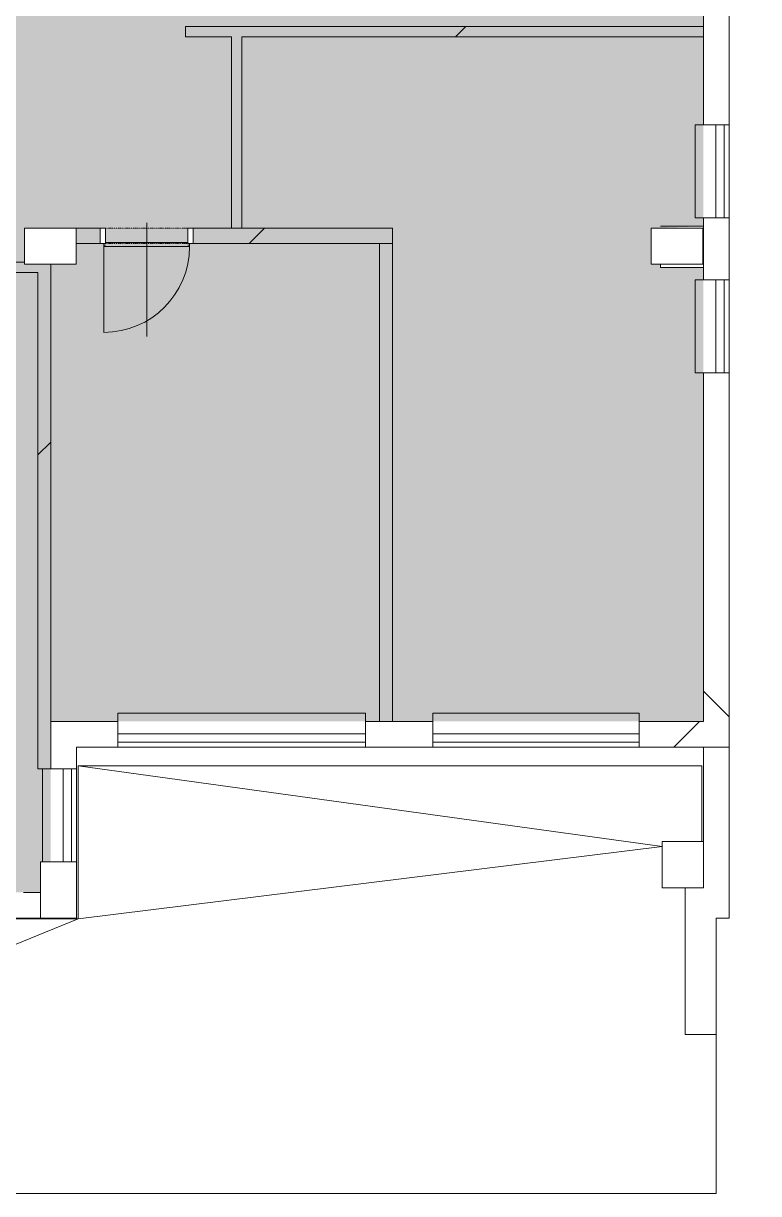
# Model space of a CAD drawing. Header units: millimetres. Extents: x -2814 to 222032, y -45352 to 20466.
# Drawn here: x 127038 to 134158, y -31726 to -20402 of the extents above; entities that cross this region are included whole.
import ezdxf

# ---------------------------------------------------------------- set-up
doc = ezdxf.new("R2010")
doc.units = ezdxf.units.MM
doc.linetypes.add('Čerchovaná se dvěma tečkami', pattern=[2.59, 1, -0.53, 0, -0.53, 0, -0.53])
for name, color, linetype, lineweight in [('A-DETL-GENF', 92, 'Continuous', 13), ('A-DETL-THIN', 151, 'Continuous', 13), ('A-DOOR', 31, 'Continuous', 13), ('A-DOOR-FRAM', 31, 'Continuous', 25), ('A-FLOR', 192, 'Continuous', 13), ('A-GENM', 13, 'Continuous', 13), ('A-GLAZ', 151, 'Continuous', 13), ('A-WALL', 113, 'Continuous', 13), ('A-WALL-PATT', 111, 'Continuous', 13), ('S-COLS', 52, 'Continuous', 13)]:
    doc.layers.add(name, color=color, linetype=linetype, lineweight=lineweight)
pattern_1 = [(45, (92359, 0), (-4242.64, 4242.64), [])]
pattern_2 = [(45, (92359, 0), (-7184.2, 7184.2), []), (45, (95233, -3e-12), (-7184.2, 7184.2), []), (45, (100980, -7e-12), (-4310.5, 10058), [4064, -2032, 67.06, -1964.94])]

# ---------------------------------------------------------------- blocks, each defined once
blk = doc.blocks.new('DVERE_1k_oblozka - DD03_01_800x1970_koupelna-1549494-Mapka _ závislý 5')
at = {"layer": 'A-DOOR', "lineweight": 9}
for p, q in [((0, 128), (0, -972)), ((-450, 78), (-400, 78)), ((-450, -72), (-450, 78)), ((-400, 78), (-400, -72)), ((400, 78), (450, 78)), ((400, -72), (400, 78)), ((450, 78), (450, -72)), ((-400, -72), (-450, -72)), ((-415, -72), (-415, -932)), ((-415, -87), (-400, -87)), ((-415, -102), (-415, -87)), ((415, -102), (-415, -102)), ((-400, -62), (400, -62)), ((305, -102), (-305, -102)), ((450, -72), (400, -72)), ((400, -87), (415, -87)), ((415, -102), (415, -72)), ((415, -87), (415, -102))]:
    blk.add_line(p, q, dxfattribs=at)
at = {"layer": 'A-DOOR', "linetype": 'Čerchovaná se dvěma tečkami', "lineweight": 9}
for p, q in [((-400, 78), (400, 78)), ((-400, -72), (400, -72))]:
    blk.add_line(p, q, dxfattribs=at)
at = {"layer": 'A-DOOR', "lineweight": 9}
blk.add_arc((-415, -102), 830, 270, 0, dxfattribs=at)
at = {"layer": 'A-DOOR-FRAM', "lineweight": 9}
for p, q in [((-450, 78), (-400, 78)), ((-400, 78), (-400, -72)), ((400, -72), (400, 78)), ((450, 78), (400, 78)), ((-400, -72), (-450, -72)), ((400, -72), (450, -72))]:
    blk.add_line(p, q, dxfattribs=at)
blk = doc.blocks.new('OKNO_2k_nadsvetlik - OKNO_2k_nadsvetlik 2400 x 1850-V118-Mapka _ závislý 5')
at = {"layer": 'A-GLAZ', "lineweight": 9}
for p, q in [((-1200, 126), (1200, 126)), ((-1200, 75), (-1200, 126)), ((1200, 126), (1200, 75)), ((1200, 75), (-1200, 75)), ((-1200, 75), (1200, 75)), ((-1200, -5), (-1200, 75)), ((1200, 75), (1200, -5)), ((1200, -5), (-1200, -5))]:
    blk.add_line(p, q, dxfattribs=at)
blk = doc.blocks.new('parapet s nosem_vnitní - parapet s nosem_vnitní-1280305-Mapka _ závislý 5')
at = {"layer": 'A-GENM', "lineweight": 9}
for p, q in [((-1200, -190), (-1200, 0)), ((1200, 0), (1200, -190)), ((-1200, -190), (-1200, -200)), ((-1200, -200), (1200, -200)), ((-1200, -200), (1200, -200)), ((1200, -200), (1200, -190))]:
    blk.add_line(p, q, dxfattribs=at)
blk = doc.blocks.new('OKNO_2k_nadsvetlik - OKNO_2k_nadsvetlik 2000 x 1850-1972473-Mapka _ závislý 5')
at = {"layer": 'A-GLAZ', "lineweight": 9}
for p, q in [((-1000, 126), (1000, 126)), ((-1000, 75), (-1000, 126)), ((1000, 126), (1000, 75)), ((1000, 75), (-1000, 75)), ((-1000, 75), (1000, 75)), ((-1000, -5), (-1000, 75)), ((1000, 75), (1000, -5)), ((1000, -5), (-1000, -5))]:
    blk.add_line(p, q, dxfattribs=at)
blk = doc.blocks.new('parapet s nosem_vnitní - parapet s nosem_vnitní-568559-Mapka _ závislý 5')
at = {"layer": 'A-GENM', "lineweight": 9}
for p, q in [((-1000, -190), (-1000, 0)), ((1000, 0), (1000, -190)), ((-1000, -190), (-1000, -200)), ((-1000, -200), (1000, -200)), ((-1000, -200), (1000, -200)), ((1000, -200), (1000, -190))]:
    blk.add_line(p, q, dxfattribs=at)
blk = doc.blocks.new('OKNO_1k_nadsvetlik - OKNO_1k_nadsvetlik_900 x 1850-V120-Mapka _ závislý 5')
at = {"layer": 'A-GLAZ', "lineweight": 9}
for p, q in [((-450, 126), (450, 126)), ((-450, 75), (-450, 126)), ((450, 126), (450, 75)), ((450, 75), (-450, 75)), ((-450, 75), (450, 75)), ((-450, -5), (-450, 75)), ((450, 75), (450, -5)), ((450, -5), (-450, -5))]:
    blk.add_line(p, q, dxfattribs=at)
blk = doc.blocks.new('parapet s nosem_vnitní - parapet s nosem_vnitní-V85-Mapka _ závislý 5')
at = {"layer": 'A-GENM', "lineweight": 9}
for p, q in [((-450, -190), (-450, 0)), ((450, 0), (450, -190)), ((-450, -190), (-450, -200)), ((-450, -200), (450, -200)), ((-450, -200), (450, -200)), ((450, -200), (450, -190))]:
    blk.add_line(p, q, dxfattribs=at)
blk = doc.blocks.new('OKNO_1k_nadsvetlik - OKNO_1k_nadsvetlik_900 x 1850-1969497-Mapka _ závislý 5')
at = {"layer": 'A-GLAZ', "color": 61, "lineweight": 9}
for p, q in [((-450, 126), (450, 126)), ((-450, 75), (-450, 126)), ((450, 126), (450, 75)), ((450, 75), (-450, 75)), ((-450, 75), (450, 75)), ((-450, -5), (-450, 75)), ((450, 75), (450, -5)), ((450, -5), (-450, -5))]:
    blk.add_line(p, q, dxfattribs=at)
blk = doc.blocks.new('parapet s nosem_vnitní - parapet s nosem_vnitní-1280301-Mapka _ závislý 5')
at = {"layer": 'A-GENM', "color": 61, "lineweight": 9}
for p, q in [((-450, -190), (-450, 0)), ((450, 0), (450, -190)), ((-450, -190), (-450, -200)), ((-450, -200), (450, -200)), ((-450, -200), (450, -200)), ((450, -200), (450, -190))]:
    blk.add_line(p, q, dxfattribs=at)
blk = doc.blocks.new('Betonový pravoúhlý sloup - 350 x 500mm-V186-Mapka _ závislý 5')
at = {"layer": 'S-COLS', "lineweight": 9}
h = blk.add_hatch(dxfattribs=at)
h.set_pattern_fill('FP_233', color=256, style=0, pattern_type=2)
h.set_pattern_definition([(315, (22557, 41009), (7184.2, 7184.2), []), (315, (22557, 38135), (7184.2, 7184.2), []), (315, (22557, 32388), (10058, 4310.5), [4064, -2032, 67.06, -1964.94])])
h.paths.add_polyline_path([(-175, -250), (175, -250), (175, 250), (-175, 250)])
for p, q in [((175, 250), (-175, 250)), ((-175, 250), (-175, -250)), ((175, -250), (175, 250)), ((-175, -250), (175, -250))]:
    blk.add_line(p, q, dxfattribs=at)
blk = doc.blocks.new('Betonový pravoúhlý sloup - 350 x 500mm-V187-Mapka _ závislý 5')
at = {"layer": 'S-COLS', "lineweight": 9}
h = blk.add_hatch(dxfattribs=at)
h.set_pattern_fill('FP_234', color=256, style=0, pattern_type=2)
h.set_pattern_definition([(315, (22557, 34938), (7184.2, 7184.2), []), (315, (22557, 32065), (7184.2, 7184.2), []), (315, (22557, 26317), (10058, 4310.5), [4064, -2032, 67.1, -1964.9])])
h.paths.add_polyline_path([(-175, -250), (175, -250), (175, 250), (-175, 250)])
for p, q in [((175, 250), (-175, 250)), ((-175, 250), (-175, -250)), ((175, -250), (175, 250)), ((-175, -250), (175, -250))]:
    blk.add_line(p, q, dxfattribs=at)

msp = doc.modelspace()

# ---------------------------------------------------------------- hatches: boundary and pattern name
at = {"layer": 'A-DETL-GENF', "lineweight": 9}
h = msp.add_hatch(color=1, dxfattribs=at)
h.paths.add_polyline_path([(91073.8, -28962.3), (91073.8, -27933.8), (90903.8, -27933.8), (90903.8, -28962.3)])
h.paths.add_polyline_path([(109118.5, -28962.3), (109118.5, -27933.8), (103728.8, -27933.8), (103728.8, -28962.3), (107678, -28962.3)])
h.paths.add_polyline_path([(91323.8, -28962.3), (103428.8, -28962.3), (103428.8, -27933.8), (97168.8, -27933.8), (97168.8, -27115.5), (97308.8, -27115.5), (97308.8, -26157.5), (91153.8, -26157.5), (91153.8, -27300), (91608.8, -27300), (91608.8, -27933.8), (91323.8, -27933.8), (91323.8, -28937.8)])
h.paths.add_polyline_path([(137401.3, -17205.8), (137401.3, -17200.8), (137101.3, -17205.8)])
h.paths.add_polyline_path([(134393.3, -17205.8), (133583.7, -17205.8), (133583.7, -17625.8), (133183.7, -17625.8), (133183.7, -17205.8), (131438.7, -17205.8), (131438.7, -16585.8), (131838.7, -16585.8), (131838.7, -16955.8), (134471.3, -16955.8), (134471.3, -16555.8), (134871.3, -16555.8), (134852.1, -16985.6), (134713.3, -17200.8), (134393.3, -17200.8)])
h.paths.add_polyline_path([(134713.3, -17205.8), (134713.3, -17520.8), (134393.3, -17520.8), (134393.3, -17205.8), (134471.3, -17205.8)])
h.paths.add_polyline_path([(118405.7, -28812.5), (121208, -28812.5), (121208, -28417.5), (121608, -28417.5), (121608, -28812.5), (127202.5, -28812.5), (127202.5, -28514.7), (127302.5, -28514.7), (127302.5, -27156.7), (133622.8, -27156.7), (133622.8, -22765.8), (133207.8, -22765.8), (133207.8, -22732.3), (133118.2, -22732.3), (133118.2, -22382.3), (133622.8, -22365.8), (133622.8, -19232.3), (133872.8, -19232.3), (133872.8, -19829.6), (135962.8, -19829.6), (135962.8, -19579.6), (136012.8, -19579.6), (136012.8, -19829.6), (136812.8, -19829.6), (136812.8, -19579.6), (136862.8, -19579.6), (136862.8, -19829.6), (141096.3, -19829.6), (141096.3, -17205.8), (140148.8, -17205.8), (140148.8, -17500.8), (139848.8, -17500.8), (139848.8, -17205.8), (137401.3, -17205.8), (137401.3, -17500.8), (137101.3, -17500.8), (137101.3, -17205.8), (134716.5, -17200.8), (134871.3, -16955.8), (140446.3, -16955.8), (140446.3, -16583.6), (140846.3, -16583.6), (140846.3, -10920.5), (140446.3, -10920.5), (140446.3, -10523.2), (134859.3, -10563.9), (134859.3, -10951), (134442, -10951.7), (134439.3, -10563.9), (134288.5, -10561), (134287.3, -10384.9), (133187.3, -10392.4), (133187.3, -10572.4), (131118.5, -10577.1), (131117.4, -10406.4), (131067.3, -10392.4), (131066.9, -10372.1), (129417.1, -10372.1), (129416.9, -10417.9), (129367.4, -10418.2), (129368.6, -10598.2), (125846.3, -10622.1), (125846.3, -11022.1), (125446.3, -11022.1), (125446.3, -16631.1), (125866.3, -16631.1), (125866.3, -17172.1), (125446.3, -17172.1), (125446.3, -17584.7), (121638.2, -17584.7), (121638.2, -17934.7), (121138.2, -17934.7), (121138.2, -17584.7), (115969.5, -17584.7), (115969.5, -18004.7), (115569.5, -18004.7), (115569.5, -16843.3), (115169.5, -16829.6), (115169.5, -16443.3), (115569.5, -16443.3), (115569.5, -12505.8), (115892.8, -12487.6), (115919.5, -12480.8), (115919.5, -17334.7), (115984.5, -17334.7), (115984.5, -4240.9), (115919.5, -4240.9), (115919.5, -11625.8), (115819.5, -11605.8), (115569.5, -11605.8), (115569.5, -10845.8), (115234.5, -10845.8), (115234.5, -10445.8), (115569.5, -10445.8), (115569.5, -4686.1), (115234.5, -4686.1), (115234.5, -4286.1), (115569.5, -4286.1), (115569.5, -4240.9), (109161.9, -4240.9), (109161.9, -4286.1), (109486.9, -4286.1), (109486.9, -4686.1), (109161.9, -4686.1), (109161.9, -10445.8), (109486.9, -10445.8), (109486.9, -10845.8), (109161.9, -10845.8), (109161.9, -16143.3), (109586.7, -16143.3), (109586.7, -16843.3), (109186.7, -16843.3), (109186.7, -16443.3), (103591.3, -16443.3), (103570.6, -16843.3), (103191.3, -16843.3), (103191.3, -16443.3), (97616.3, -16443.3), (97616.3, -16143.3), (98452, -16140.2), (98452, -15478.3), (98792, -15478.3), (98792, -9908.2), (98382, -9908.2), (98382, -9358.2), (98792, -9358.2), (98792, -6966.2), (98362, -6966.2), (98362, -6451.2), (98792, -6451.2), (98792, -886.8), (98259.2, -886.8), (98259.2, -431.8), (92807, -431.8), (92807, -871.8), (92372, -890.9), (92372, -6443.2), (92792, -6443.2), (92792, -6963.2), (92372, -6963.2), (92372, -9340.2), (92807, -9340.2), (92807, -9908.2), (92372, -9908.2), (92372, -14351.8), (92017, -14357.8), (92017, -15446.9), (92041, -15451.8), (92042, -15451.8), (92827, -15451.8), (92827, -16130), (95120.1, -16130), (95120.1, -15402.4), (95575.1, -15402.4), (95575.1, -16140), (95665.1, -16143.3), (95665.1, -16430), (91568.8, -16430), (91568.8, -16830), (91153.8, -16830), (91153.8, -21265), (91568.8, -21265), (91568.8, -21665), (91153.8, -21665), (91173.4, -25857.5), (97608.8, -25857.5), (97608.8, -27683.8), (103208.8, -27683.8), (103208.8, -27206.6), (103608.8, -27206.6), (103608.8, -27683.8), (109205.7, -27683.8), (109205.7, -27206.6), (109605.7, -27206.6), (109605.7, -24339.4), (109855.7, -24339.4), (109855.7, -25069.4), (110395.7, -25069.4), (110395.7, -25319.4), (111295.7, -25319.4), (111295.7, -25069.4), (113485.7, -25069.4), (113485.7, -25319.4), (114370.7, -25319.4), (114385.7, -25069.4), (114961.7, -25069.4), (114961.7, -22482.5), (115311.7, -22482.5), (115311.7, -22392.5), (115711.7, -22392.5), (115711.7, -22812.5), (115311.7, -22812.5), (115311.7, -28412.5), (115656.7, -28412.5), (115656.7, -28812.5), (117946.5, -28812.5)])
h.paths.add_polyline_path([(124102.5, -24342.5), (124107.6, -24292.5), (124202.5, -24292.5), (124202.5, -24342.5), (124107.6, -24342.5)])
h.paths.add_polyline_path([(103608.8, -24274.3), (103508.8, -24274.3), (103508.8, -24224.3), (103608.8, -24224.3)])
h.paths.add_polyline_path([(124202.5, -23492.5), (124102.5, -23492.5), (124107.6, -23442.5), (124202.5, -23442.5)])
h.paths.add_polyline_path([(103608.8, -23424.3), (103508.8, -23424.3), (103508.8, -23374.3), (103608.8, -23374.3)])
h.paths.add_polyline_path([(119525.7, -22812.5), (119475.7, -22812.5), (119475.7, -22712.5), (119525.7, -22712.5)])
h.paths.add_polyline_path([(120375.7, -22812.5), (120325.7, -22812.5), (120325.7, -22712.5), (120375.7, -22712.5)])
h.paths.add_polyline_path([(124272.5, -22812.5), (124272.5, -22712.5), (124322.5, -22712.5), (124322.5, -22812.5)])
h.paths.add_polyline_path([(121902.5, -22812.5), (121902.5, -22712.5), (121952.5, -22712.5), (121952.5, -22812.5)])
h.paths.add_polyline_path([(122752.5, -22812.5), (122752.5, -22712.5), (122802.5, -22712.5), (122802.5, -22812.5)])
h.paths.add_polyline_path([(116705.7, -22812.5), (116705.7, -22712.5), (116755.7, -22712.5), (116755.7, -22812.5)])
h.paths.add_polyline_path([(115892.8, -22812.5), (115855.7, -22812.5), (115855.7, -22712.5), (115905.7, -22712.5), (115905.7, -22812.5)])
h.paths.add_polyline_path([(125122.5, -22812.5), (125122.5, -22712.5), (125172.5, -22712.5), (125172.5, -22812.5)])
h.paths.add_polyline_path([(109268.5, -22802.5), (109268.5, -22382.5), (109668.5, -22382.5), (109668.5, -22802.5), (109570.9, -22802.5)])
h.paths.add_polyline_path([(127047.5, -22732.3), (127047.5, -22382.3), (127547.5, -22382.3), (127547.5, -22732.3)])
h.paths.add_polyline_path([(126150, -22719.8), (126150, -22544.8), (126375, -22544.8), (126375, -22719.8)])
h.paths.add_polyline_path([(121638.2, -22712.5), (121138.2, -22712.5), (121138.2, -22362.5), (121638.2, -22362.5)])
h.paths.add_polyline_path([(128681.8, -22532.3), (128631.8, -22532.3), (128631.8, -22382.3), (128681.8, -22382.3)])
h.paths.add_polyline_path([(127831.8, -22532.3), (127781.8, -22532.3), (127781.8, -22382.3), (127831.8, -22382.3)])
h.paths.add_polyline_path([(94258.2, -22425), (94258.2, -22375), (94358.2, -22375), (94358.2, -22425)])
h.paths.add_polyline_path([(97508.8, -21665), (97168.8, -21665), (97168.8, -21265), (97608.8, -21265), (97608.8, -21665)])
h.paths.add_polyline_path([(99830, -21599.6), (99830, -21499.6), (99880, -21499.6), (99880, -21599.6)])
h.paths.add_polyline_path([(98980, -21599.6), (98980, -21499.6), (99030, -21499.6), (99030, -21599.6)])
h.paths.add_polyline_path([(102060, -21599.6), (102060, -21499.6), (102110, -21499.6), (102110, -21599.6)])
h.paths.add_polyline_path([(102910, -21599.6), (102910, -21499.6), (102960, -21499.6), (102960, -21599.6)])
h.paths.add_polyline_path([(94258.2, -21575), (94258.2, -21525), (94358.2, -21527.3), (94358.2, -21575)])
h.paths.add_polyline_path([(103227, -21562), (103227, -21212), (103727, -21212), (103722.7, -21562), (103508.8, -21562)])
h.paths.add_polyline_path([(96008.8, -21415), (95958.8, -21415), (95958.8, -21265), (96008.8, -21265)])
h.paths.add_polyline_path([(96808.8, -21415), (96808.8, -21265), (96858.8, -21265), (96858.8, -21415)])
h.paths.add_polyline_path([(114631.7, -21322.5), (114581.7, -21322.5), (114581.7, -21222.5), (114631.7, -21222.5)])
h.paths.add_polyline_path([(115231.7, -21322.5), (115231.7, -21222.5), (115281.7, -21222.5), (115281.7, -21322.5)])
h.paths.add_polyline_path([(95515.1, -20900), (95515.1, -20850), (95665.1, -20850), (95665.1, -20900)])
h.paths.add_polyline_path([(124363.8, -20879.4), (124313.8, -20879.2), (124314.4, -20729.2), (124364.4, -20729.2)])
h.paths.add_polyline_path([(123413.8, -20875.6), (123363.8, -20863.9), (123364.4, -20725.4), (123414.4, -20725.4), (123413.8, -20863.9)])
h.paths.add_polyline_path([(120472.9, -20863.9), (120422.9, -20863.7), (120423.5, -20713.7), (120473.5, -20713.9), (120472.9, -20863.7)])
h.paths.add_polyline_path([(119522.9, -20860.1), (119472.9, -20859.9), (119473.5, -20709.9), (119523.5, -20710.1), (119522.9, -20859.9)])
h.paths.add_polyline_path([(118305.3, -20705.3), (118005.3, -20704.1), (118005.3, -19936.3), (118305.3, -19936.3), (118305.3, -20036.3)])
h.paths.add_polyline_path([(117142.6, -20237.4), (117092.7, -20235.7), (117096.2, -20135.8), (117146.1, -20137.5), (117142.7, -20235.7)])
h.paths.add_polyline_path([(116293.2, -20207.8), (116243.2, -20206), (116246.7, -20106.1), (116296.6, -20107.8), (116293.2, -20206)])
h.paths.add_polyline_path([(95515.1, -20050), (95515.1, -20000), (95665.1, -20000), (95665.1, -20050)])
h.paths.add_polyline_path([(100129.2, -19675.3), (100128.6, -19525.3), (100178.6, -19525.3), (100179.2, -19675.1)])
h.paths.add_polyline_path([(100979.2, -19672.1), (100978.6, -19522.1), (101028.6, -19522.1), (101029.2, -19671.9)])
h.paths.add_polyline_path([(104345, -19659.3), (104345, -19509.3), (104394.4, -19509.2), (104394.4, -19659.2)])
h.paths.add_polyline_path([(105195, -19656.1), (105195, -19506.1), (105244.4, -19505.9), (105244.4, -19655.9)])
h.paths.add_polyline_path([(106194.5, -19543.3), (105894.5, -19543.3), (105894.5, -19143.3), (106194.5, -19143.3), (106194.5, -19503.5)])
h.paths.add_polyline_path([(113090.7, -19336.3), (113090.7, -19286.3), (113190.7, -19286.3), (113190.7, -19336.3)])
h.paths.add_polyline_path([(132462.8, -19232.3), (132412.8, -19232.3), (132412.8, -19132.3), (132462.8, -19132.3)])
h.paths.add_polyline_path([(133262.8, -19232.3), (133262.8, -19132.3), (133312.8, -19132.3), (133312.8, -19232.3)])
h.paths.add_polyline_path([(107644.5, -19013.3), (107644.5, -18913.3), (107694.5, -18913.3), (107678, -19013.3)])
h.paths.add_polyline_path([(110266.4, -19013.3), (110216.4, -19013.3), (110216.4, -18913.3), (110266.4, -18913.3)])
h.paths.add_polyline_path([(109416.4, -19013.3), (109366.4, -19013.3), (109366.4, -18913.3), (109416.4, -18913.3)])
h.paths.add_polyline_path([(108444.5, -19013.3), (108394.5, -19013.3), (108394.5, -18913.3), (108444.5, -18913.3)])
h.paths.add_polyline_path([(114785.3, -18846.3), (114735.3, -18846.3), (114735.3, -18746.3), (114785.3, -18746.3)])
h.paths.add_polyline_path([(115385.3, -18846.3), (115385.3, -18746.3), (115435.3, -18746.3), (115435.3, -18846.3)])
h.paths.add_polyline_path([(113190.7, -18686.3), (113090.7, -18686.3), (113090.7, -18636.3), (113190.7, -18636.3)])
h.paths.add_polyline_path([(113859.5, -18186.3), (113559.5, -18186.3), (113559.5, -16779.6), (113859.5, -16779.6), (113859.5, -18121)])
h.paths.add_polyline_path([(127412.9, -17972.1), (127164.4, -17972.1), (127164.4, -17272.1), (127574.4, -17272.1), (127574.4, -17972.1)])
h.paths.add_polyline_path([(126274.4, -17272.1), (126224.4, -17272.1), (126224.4, -17172.1), (126274.4, -17172.1)])
h.paths.add_polyline_path([(127074.4, -17272.1), (127074.4, -17172.1), (127124.4, -17172.1), (127124.4, -17272.1)])
h.paths.add_polyline_path([(140148.8, -17205.8), (140148.8, -17200.8), (139848.8, -17205.8)])
h.paths.add_polyline_path([(97181.3, -16843.3), (97181.3, -16143.3), (97531.3, -16143.3), (97516.3, -16843.3), (97409.6, -16843.3)])
h.paths.add_polyline_path([(114216.1, -15761.9), (114216.1, -15711.9), (114316.1, -15711.9), (114316.1, -15761.9)])
h.paths.add_polyline_path([(111888.6, -15761.9), (111888.6, -15711.9), (111988.6, -15711.9), (111988.6, -15761.9)])
h.paths.add_polyline_path([(95675, -15384.9), (95575, -15384.9), (95575.1, -15334.9), (95675, -15334.9)])
h.paths.add_polyline_path([(111988.6, -15111.9), (111888.6, -15111.9), (111888.6, -15061.9), (111988.6, -15061.9)])
h.paths.add_polyline_path([(114216.1, -15111.9), (114216.1, -15061.9), (114316.1, -15061.9), (114316.1, -15111.9)])
h.paths.add_polyline_path([(111988.6, -14851.9), (111888.6, -14851.9), (111888.6, -14801.9), (111988.6, -14801.9)])
h.paths.add_polyline_path([(114216.1, -14750.1), (114216.1, -14700.1), (114316.1, -14714.7), (114316.1, -14750.1)])
h.paths.add_polyline_path([(95575, -14534.9), (95575, -14484.9), (95675, -14484.9), (95675, -14534.9)])
h.paths.add_polyline_path([(111888.6, -14201.9), (111888.6, -14151.9), (111988.6, -14151.9), (111988.6, -14201.9)])
h.paths.add_polyline_path([(114316.1, -14100.1), (114216.1, -14100.1), (114216.1, -14050.1), (114316.1, -14050.1)])
h.paths.add_polyline_path([(131438.7, -13752.1), (131288.7, -13752.1), (131288.7, -13702.1), (131438.7, -13702.1)])
h.paths.add_polyline_path([(131438.7, -12902.1), (131288.7, -12902.1), (131288.7, -12852.1), (131438.7, -12852.1)])
h.paths.add_polyline_path([(131558.7, -12689.7), (131558.7, -12589.7), (131608.3, -12589.4), (131608.3, -12689.4)])
h.paths.add_polyline_path([(132208.7, -12686.6), (132208.3, -12586.6), (132258.3, -12586.6), (132258.7, -12686.3)])
h.paths.add_polyline_path([(134773.1, -12047.2), (134772.6, -11997.2), (134872.6, -11997.2), (134859.3, -12046.4)])
h.paths.add_polyline_path([(112386.3, -11479.2), (112336.3, -11479.2), (112336.3, -11379.2), (112386.3, -11379.2)])
h.paths.add_polyline_path([(113236.3, -11479.2), (113186.3, -11479.2), (113186.3, -11379.2), (113236.3, -11379.2)])
h.paths.add_polyline_path([(134765.2, -11197.2), (134772.6, -11147.2), (134864.7, -11147.2), (134859.3, -11196.4), (134772.6, -11197.2)])
h.paths.add_polyline_path([(96972, -11177.1), (96972, -11127.1), (97071.8, -11126.7), (97071.8, -11176.7)])
h.paths.add_polyline_path([(131438.7, -10977.1), (131438.7, -10577.1), (131838.7, -10584.2), (131838.7, -10977.1)])
h.paths.add_polyline_path([(96969.2, -10327.1), (96971.8, -10277), (97069, -10276.7), (97069, -10326.7), (96971.8, -10327.1)])
h.paths.add_polyline_path([(96955, -6045), (96955, -5995), (97054.8, -5994.7), (97054.8, -6044.7)])
h.paths.add_polyline_path([(96952.2, -5195), (96952.2, -5145), (97052, -5144.7), (97052, -5194.7)])
h.paths.add_polyline_path([(98152, -3625), (98102, -3625), (98102, -3525), (98152, -3525)])
h.paths.add_polyline_path([(97302, -3625), (97252, -3625), (97252, -3525), (97302, -3525)])
at = {"layer": 'A-WALL-PATT', "lineweight": 9}
h = msp.add_hatch(dxfattribs=at)
h.set_pattern_fill('FP_170', color=256, angle=45, style=0, pattern_type=2)
h.set_pattern_definition([(315, (133623, -26874), (5747, 5747), []), (270, (136315, -36031.6), (5747.4, -5747.4), [1016, -10478.7]), (315, (136315, -37047.6), (5747.4, 5747.4), [1016, -7112]), (1e-13, (137033.4, -37766), (5747.4, 5747.4), [1016, -10478.7]), (45, (138049, -37766), (-5747.4, 5747.4), [1016, -7112]), (270, (138768, -36031.6), (5747.4, -5747.4), [1016, -10478.7]), (315, (138049, -35313), (5747.4, 5747.4), [1016, -7112]), (1e-13, (137033.4, -35313), (5747.4, 5747.4), [1016, -10478.7]), (45, (136315, -36031.6), (-5747.4, 5747.4), [1016, -7112]), (315, (139697, -38695), (5747.4, 5747.4), [2032, -6096])])
h.paths.add_polyline_path([(133747.8, -29062.5), (133872.8, -29062.5), (133872.8, -23782.3), (133622.8, -23782.3), (133622.8, -28767.7), (133747.8, -28767.7)])
h.paths.add_polyline_path([(133627.4, -22882.3), (133872.8, -22882.3), (133872.8, -22282.3), (133622.8, -22282.3), (133622.8, -22882.3)])
h.paths.add_polyline_path([(133822.8, -21382.3), (133872.8, -21382.3), (133872.8, -19232.3), (133622.8, -19232.3), (133622.8, -21382.3), (133742.8, -21382.3)])
h = msp.add_hatch(dxfattribs=at)
h.set_pattern_fill('FP_143', color=256, style=0, pattern_type=2)
h.set_pattern_definition(pattern_1)
h.paths.add_polyline_path([(133622.8, -20532.3), (133622.8, -20432.3), (128607.8, -20432.3), (128607.8, -20532.3), (132322.4, -20532.3)])
h = msp.add_hatch(dxfattribs=at)
h.set_pattern_fill('FP_143', color=256, style=0, pattern_type=2)
h.set_pattern_definition(pattern_1)
h.paths.add_polyline_path([(130487.5, -22532.3), (130612.5, -22532.3), (130612.5, -22382.3), (128681.8, -22382.3), (128681.8, -22532.3)])
h.paths.add_polyline_path([(127547.5, -22532.3), (127781.8, -22532.3), (127781.8, -22382.3), (127547.5, -22382.3), (127547.5, -22455.6)])
h = msp.add_hatch(dxfattribs=at)
h.set_pattern_fill('FP_149', color=256, angle=45, style=0, pattern_type=2)
h.set_pattern_definition([(45, (92359, 0), (-7184.2, 7184.2), []), (45, (95233, -3e-12), (-7184.2, 7184.2), []), (45, (100980, -8e-12), (-4310.5, 10058), [4064, -2032, 67.06, -1964.94])])
h.paths.add_polyline_path([(133618.2, -22765.8), (133622.8, -22765.8), (133618.2, -22365.8), (133618.2, -22382.3), (133618.2, -22732.3), (133207.8, -22732.3), (133207.8, -22765.8)])
h = msp.add_hatch(dxfattribs=at)
h.set_pattern_fill('FP_143', color=256, style=0, pattern_type=2)
h.set_pattern_definition(pattern_1)
h.paths.add_polyline_path([(124272.5, -22812.5), (124272.5, -22712.5), (122802.5, -22712.5), (122802.5, -22812.5), (124202.5, -22812.5)])
h.paths.add_polyline_path([(115855.7, -22812.5), (115855.7, -22712.5), (115711.7, -22712.5), (115711.7, -22812.5)])
h.paths.add_polyline_path([(126150, -22812.5), (127177.5, -22812.5), (127177.5, -22732.3), (125172.5, -22712.5), (125172.5, -22812.5)])
h.paths.add_polyline_path([(116755.7, -22812.5), (119475.7, -22812.5), (119475.7, -22712.5), (116755.7, -22712.5)])
h.paths.add_polyline_path([(121902.5, -22812.5), (121902.5, -22712.5), (120375.7, -22712.5), (120375.7, -22812.5), (121638.2, -22812.5)])
h = msp.add_hatch(dxfattribs=at)
h.set_pattern_fill('FP_143', color=256, style=0, pattern_type=2)
h.set_pattern_definition(pattern_1)
h.paths.add_polyline_path([(127227.5, -27614.7), (127302.5, -27614.7), (127302.5, -22732.3), (127177.5, -22732.3), (127177.5, -27614.7)])
h = msp.add_hatch(dxfattribs=at)
h.set_pattern_fill('FP_189', color=256, angle=45, style=0, pattern_type=2)
h.set_pattern_definition([(45, (133336, -27407), (-5747, 5747), []), (360, (142494, -24714.6), (5747.4, 5747.4), [1016, -10478.7]), (45, (143510, -24714.6), (-5747.4, 5747.4), [1016, -7112]), (90, (144228.7, -23996), (-5747.4, 5747.4), [1016, -10478.7]), (135, (144229, -22980), (-5747.4, -5747.4), [1016, -7112]), (360, (142494, -22262), (5747.4, 5747.4), [1016, -10478.7]), (45, (141776, -22980), (-5747.4, 5747.4), [1016, -7112]), (90, (141776, -23996), (-5747.4, 5747.4), [1016, -10478.7]), (135, (142494, -24714.6), (-5747.4, -5747.4), [1016, -7112]), (45, (145157.5, -21333), (-5747.4, 5747.4), [2032, -6096])])
h.paths.add_polyline_path([(127952.5, -27406.7), (127952.5, -27156.7), (127302.5, -27156.7), (127302.5, -27406.7), (127552.5, -27406.7)])
h.paths.add_polyline_path([(133622.8, -27406.7), (133622.8, -27156.7), (133002.5, -27156.7), (133002.5, -27406.7)])
h.paths.add_polyline_path([(130352.5, -27406.7), (131002.5, -27406.7), (131002.5, -27156.7), (130352.5, -27178), (130352.5, -27356.7)])
h = msp.add_hatch(dxfattribs=at)
h.set_pattern_fill('FP_190', color=256, angle=45, style=0, pattern_type=2)
h.set_pattern_definition([(315, (127302.5, -30834.4), (5747, 5747), []), (270, (129994.6, -39992.3), (5747.4, -5747.4), [1016, -10478.7]), (315, (129995, -41008), (5747.4, 5747.4), [1016, -7112]), (0, (130713, -41727), (5747.4, 5747.4), [1016, -10478.7]), (45, (131729, -41727), (-5747.4, 5747.4), [1016, -7112]), (270, (132447.5, -39992.3), (5747.4, -5747.4), [1016, -10478.7]), (315, (131729, -39274), (5747.4, 5747.4), [1016, -7112]), (0, (130713, -39274), (5747.4, 5747.4), [1016, -10478.7]), (45, (129995, -39992), (-5747.4, 5747.4), [1016, -7112]), (315, (133376, -42656), (5747.4, 5747.4), [2032, -6096])])
h.paths.add_polyline_path([(127502.5, -27614.7), (127552.5, -27614.7), (127552.5, -27406.7), (127302.5, -27406.7), (127302.5, -27614.7), (127422.5, -27614.7)])
h = msp.add_hatch(dxfattribs=at)
h.set_pattern_fill('FP_182', color=256, angle=45, style=0, pattern_type=2)
h.set_pattern_definition(pattern_2)
h.paths.add_polyline_path([(133447.8, -28767.7), (133622.8, -28767.7), (133622.8, -28317.7), (133222.8, -28317.7), (133222.8, -28767.7)])
h = msp.add_hatch(dxfattribs=at)
h.set_pattern_fill('FP_148', color=256, angle=45, style=0, pattern_type=2)
h.set_pattern_definition(pattern_2)
h.paths.add_polyline_path([(127202.5, -29062.5), (127552.5, -29062.5), (127552.5, -28514.7), (127202.5, -28514.7), (127202.5, -28812.5)])
h = msp.add_hatch(dxfattribs=at)
h.set_pattern_fill('FP_181', color=256, angle=45, style=0, pattern_type=2)
h.set_pattern_definition([(45, (124131, -29062.5), (-5747, 5747), []), (360, (133288.7, -26370.4), (5747.4, 5747.4), [1016, -10478.7]), (45, (134305, -26370), (-5747.4, 5747.4), [1016, -7112]), (90, (135023, -25652), (-5747.4, 5747.4), [1016, -10478.7]), (135, (135023, -24636), (-5747.4, -5747.4), [1016, -7112]), (360, (133288.7, -23917.5), (5747.4, 5747.4), [1016, -10478.7]), (45, (132570, -24636), (-5747.4, 5747.4), [1016, -7112]), (90, (132570, -25652), (-5747.4, 5747.4), [1016, -10478.7]), (135, (133289, -26370), (-5747.4, -5747.4), [1016, -7112]), (45, (135952, -22989), (-5747.4, 5747.4), [2032, -6096])])
h.paths.add_polyline_path([(115656.7, -29062.5), (115708, -29062.5), (115708, -28812.5), (115311.7, -28812.5), (115311.7, -29062.5)])
h.paths.add_polyline_path([(127202.5, -29062.5), (127202.5, -28812.5), (127038, -28812.5), (127038, -29062.5)])
h.paths.add_polyline_path([(124038, -29062.5), (124638, -29062.5), (124638, -28812.5), (124038, -28827), (124038, -29012.5)])
h.paths.add_polyline_path([(121208, -29062.5), (121638, -29062.5), (121638, -28812.5), (121098, -28812.5), (121098, -29062.5)])
h.paths.add_polyline_path([(118108, -29062.5), (118698, -29062.5), (118698, -28812.5), (118108, -28812.5), (118108, -29012.5)])
h = msp.add_hatch(dxfattribs=at)
h.set_pattern_fill('FP_208', color=256, angle=45, style=0, pattern_type=2)
h.set_pattern_definition([(135, (133748, -26604), (-5747, -5747), []), (90, (131055.6, -17446), (-5747.4, 5747.4), [1016, -10478.7]), (135, (131056, -16430), (-5747.4, -5747.4), [1016, -7112]), (180, (130337, -15711.6), (-5747.4, -5747.4), [1016, -10478.7]), (225, (129321, -15711.6), (5747.4, -5747.4), [1016, -7112]), (90, (128603, -17446), (-5747.4, 5747.4), [1016, -10478.7]), (135, (129321, -18164), (-5747.4, -5747.4), [1016, -7112]), (180, (130337, -18164.4), (-5747.4, -5747.4), [1016, -10478.7]), (225, (131056, -17446), (5747.4, -5747.4), [1016, -7112]), (135, (127674, -14783), (-5747.4, -5747.4), [2032, -6096])])
h.paths.add_polyline_path([(133447.8, -30187.5), (133747.8, -30187.5), (133747.8, -28767.7), (133447.8, -28767.7), (133447.8, -29062.5)])

# ---------------------------------------------------------------- linework, layer by layer
at = {"layer": 'A-DETL-THIN', "lineweight": 9}
for p, q in [((133872.8, -27406.7), (133872.8, -19829.6)), ((127552.5, -29062.5), (127552.5, -27406.7)), ((127552.5, -27406.7), (133872.8, -27406.7)), ((114961.7, -29062.5), (127552.5, -29062.5))]:
    msp.add_line(p, q, dxfattribs=at)
at = {"layer": 'A-FLOR', "lineweight": 9}
for p, q in [((127567.8, -29066.4), (127567.8, -27586.4)), ((133222.8, -28366.4), (127567.8, -27586.4)), ((127567.8, -27586.4), (133607.8, -27586.4)), ((133607.8, -27586.4), (133607.8, -28317.7)), ((133222.8, -28366.4), (127567.8, -29066.4)), ((121062.8, -31726.4), (127567.8, -29066.4)), ((121362.8, -29066.4), (127567.8, -29066.4)), ((133747.8, -30187.5), (133747.8, -31726.4)), ((133747.8, -31726.4), (121062.8, -31726.4))]:
    msp.add_line(p, q, dxfattribs=at)
at = {"layer": 'A-WALL', "lineweight": 9}
for p, q in [((133872.8, -21382.3), (133872.8, -19132.3)), ((133622.8, -19232.3), (133622.8, -21382.3)), ((133622.8, -20432.3), (128607.8, -20432.3)), ((128607.8, -20432.3), (128607.8, -20532.3)), ((128607.8, -20532.3), (129051.8, -20532.3)), ((129051.8, -20532.3), (129051.8, -22382.3)), ((129151.8, -22382.3), (129151.8, -20532.3)), ((129151.8, -20532.3), (133622.8, -20532.3)), ((133622.8, -22882.3), (133622.8, -22282.3)), ((133872.8, -22882.3), (133872.8, -22282.3)), ((127781.8, -22382.3), (127547.5, -22382.3)), ((130612.5, -22382.3), (128681.8, -22382.3)), ((130612.5, -27156.7), (130612.5, -22382.3)), ((133622.8, -22365.8), (133207.8, -22365.8)), ((127547.5, -22532.3), (127781.8, -22532.3)), ((128681.8, -22532.3), (130612.5, -22532.3)), ((130487.5, -22532.3), (130487.5, -27156.7)), ((127047.5, -22712.5), (126375, -22712.5)), ((127302.5, -27614.7), (127302.5, -22732.3)), ((133207.8, -22732.3), (133207.8, -22765.8)), ((125172.5, -22812.5), (127177.5, -22812.5)), ((127177.5, -22812.5), (127177.5, -27614.7)), ((133207.8, -22765.8), (133622.8, -22765.8)), ((133622.8, -23782.3), (133622.8, -27156.7)), ((133872.8, -29062.5), (133872.8, -23782.3)), ((127952.5, -27156.7), (127302.5, -27156.7)), ((131002.5, -27156.7), (130352.5, -27156.7)), ((133622.8, -27156.7), (133002.5, -27156.7)), ((127552.5, -27406.7), (127952.5, -27406.7)), ((127552.5, -27614.7), (127552.5, -27406.7)), ((130352.5, -27406.7), (131002.5, -27406.7)), ((133002.5, -27406.7), (133622.8, -27406.7)), ((133622.8, -27406.7), (133622.8, -28767.7)), ((127177.5, -27614.7), (127232.5, -27614.7)), ((133222.8, -28317.7), (133222.8, -28767.7)), ((133622.8, -28317.7), (133222.8, -28317.7)), ((127202.5, -28514.7), (127202.5, -29062.5)), ((127232.5, -28514.7), (127202.5, -28514.7)), ((127552.5, -29062.5), (127552.5, -28514.7)), ((127202.5, -28812.5), (127038, -28812.5)), ((133222.8, -28767.7), (133622.8, -28767.7)), ((133447.8, -28767.7), (133447.8, -30187.5)), ((127038, -29062.5), (127552.5, -29062.5)), ((133747.8, -29062.5), (133872.8, -29062.5)), ((133747.8, -30187.5), (133747.8, -29062.5)), ((133447.8, -30187.5), (133747.8, -30187.5))]:
    msp.add_line(p, q, dxfattribs=at)

# ---------------------------------------------------------------- block references
at = {"layer": 'A-DOOR', "lineweight": 9}
msp.add_blockref('DVERE_1k_oblozka - DD03_01_800x1970_koupelna-1549494-Mapka _ závislý 5', (128231.8, -22460.1), dxfattribs=at)
at = {"layer": 'A-GENM', "lineweight": 9}
for name, p, rotation in [('parapet s nosem_vnitní - parapet s nosem_vnitní-V85-Mapka _ závislý 5', (133742.8, -21832.3), 269.9999999999999), ('parapet s nosem_vnitní - parapet s nosem_vnitní-V85-Mapka _ závislý 5', (133742.8, -23332.3), 269.9999999999999), ('parapet s nosem_vnitní - parapet s nosem_vnitní-1280305-Mapka _ závislý 5', (129152.5, -27276.7), 180), ('parapet s nosem_vnitní - parapet s nosem_vnitní-568559-Mapka _ závislý 5', (132002.5, -27276.7), 180)]:
    msp.add_blockref(name, p, dxfattribs=dict(at, rotation=rotation))
at = {"layer": 'A-GENM', "color": 61, "lineweight": 9, "rotation": 270}
msp.add_blockref('parapet s nosem_vnitní - parapet s nosem_vnitní-1280301-Mapka _ závislý 5', (127422.5, -28064.7), dxfattribs=at)
at = {"layer": 'A-GLAZ', "lineweight": 9}
for name, p, rotation in [('OKNO_1k_nadsvetlik - OKNO_1k_nadsvetlik_900 x 1850-V120-Mapka _ závislý 5', (133747.8, -21832.3), 269.9999999999999), ('OKNO_1k_nadsvetlik - OKNO_1k_nadsvetlik_900 x 1850-V120-Mapka _ závislý 5', (133747.8, -23332.3), 269.9999999999999), ('OKNO_2k_nadsvetlik - OKNO_2k_nadsvetlik 2400 x 1850-V118-Mapka _ závislý 5', (129152.5, -27281.7), 180), ('OKNO_2k_nadsvetlik - OKNO_2k_nadsvetlik 2000 x 1850-1972473-Mapka _ závislý 5', (132002.5, -27281.7), 180)]:
    msp.add_blockref(name, p, dxfattribs=dict(at, rotation=rotation))
at = {"layer": 'A-GLAZ', "color": 61, "lineweight": 9, "rotation": 270}
msp.add_blockref('OKNO_1k_nadsvetlik - OKNO_1k_nadsvetlik_900 x 1850-1969497-Mapka _ závislý 5', (127427.5, -28064.7), dxfattribs=at)
at = {"layer": 'S-COLS', "lineweight": 9, "rotation": 89.9999999999999}
for name, p in [('Betonový pravoúhlý sloup - 350 x 500mm-V187-Mapka _ závislý 5', (127297.5, -22557.3)), ('Betonový pravoúhlý sloup - 350 x 500mm-V186-Mapka _ závislý 5', (133368.2, -22557.3))]:
    msp.add_blockref(name, p, dxfattribs=at)

doc.saveas('drawing.dxf')
